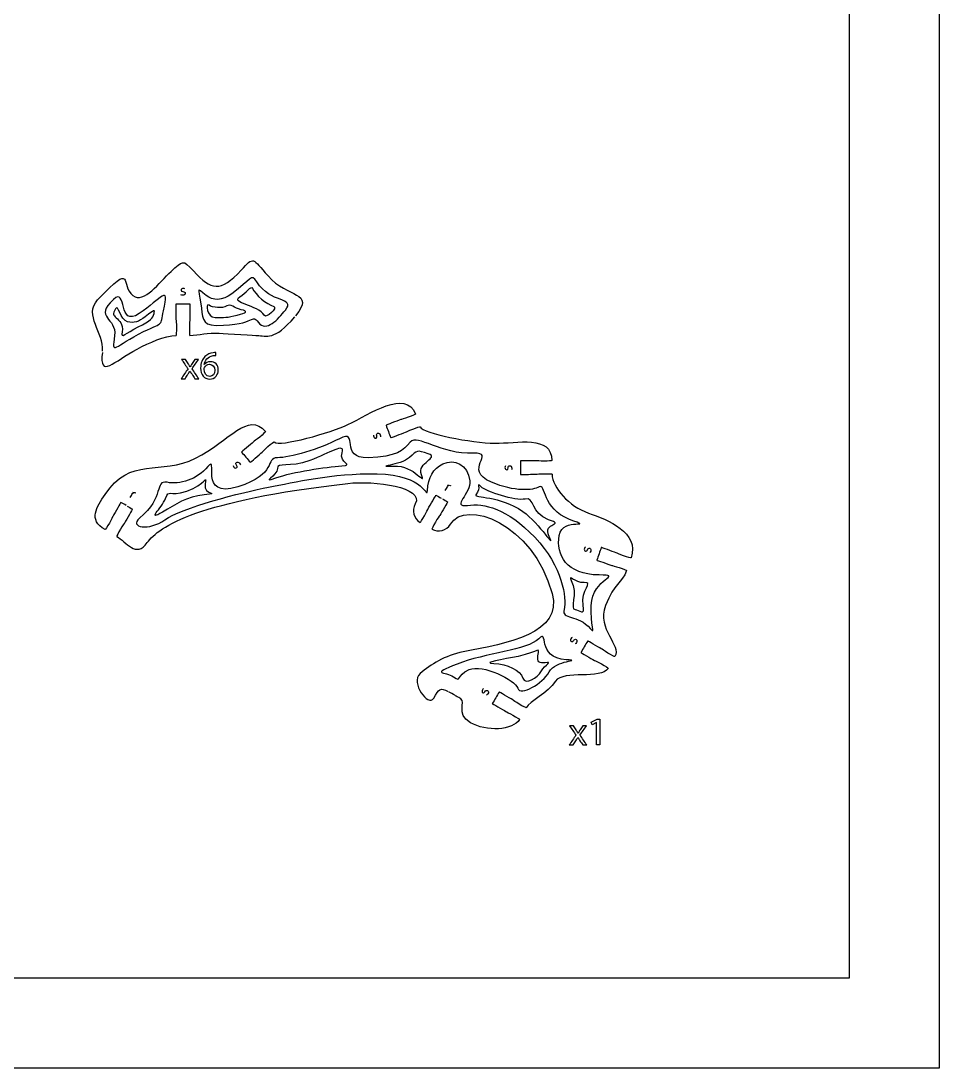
# Model space of a CAD drawing. Extents: x 0 to 1000, y 0 to 600.
# Drawn here: x 795.9 to 1000, y 0.1 to 232.9 of the extents above; entities that cross this region are included whole.
import ezdxf

# ---------------------------------------------------------------- set-up
doc = ezdxf.new("R2010")
doc.units = 0
doc.header["$MEASUREMENT"] = 0
doc.layers.add('DEFAULT', color=7, linetype='CONTINUOUS')

msp = doc.modelspace()

# ---------------------------------------------------------------- linework, layer by layer
at = {"layer": 'DEFAULT', "color": 250}
for points in [[(1000, 0.1), (0, 0.1), (0, 600.1), (1000, 600.1)], [(923.87, 76.94), (923.85, 76.94), (922.85, 76.4), (922.7, 76.99), (923.96, 77.66), (924.62, 77.66), (924.62, 71.93), (923.87, 71.93)]]:
    msp.add_lwpolyline(points, close=True, dxfattribs=at)
msp.add_lwpolyline([(349.41, 570.1), (980, 570.1), (980, 20.1), (203.84, 20.1), (203.84, 570.1), (223.83, 570.1)], dxfattribs=at)
at = {"layer": 'DEFAULT', "color": 1}
for points, knots in [([(814.03, 159.52), (814.4, 163.54), (809.8, 167.52), (812.94, 170.87), (821.3, 179.77), (817.86, 174.05), (820.77, 171.85), (823.32, 169.93), (826.64, 174.84), (829.27, 177.2), (831.93, 179.58), (831.79, 180.02), (834.26, 177.33), (838.25, 173.01), (840.2, 172.47), (844.86, 177.5), (847.77, 180.63), (847.28, 180.26), (850.84, 176.21), (855.16, 171.28), (861.35, 172.78), (856.95, 167.35)], [0, 0, 0, 0, 1, 1, 1, 2, 2, 2, 3, 3, 3, 4, 4, 4, 5, 5, 5, 6, 6, 6, 7, 7, 7, 7]), ([(814, 159.22), (813.31, 153.22), (816.48, 157.21), (821.77, 159.97), (824.4, 161.34), (827.86, 162.99), (830.44, 162.99), (830.5, 163), (830.54, 163.78), (830.54, 164.74), (830.54, 165.7), (830.44, 166.31), (830.44, 166.48), (830.44, 167.36), (830.43, 169.99), (830.43, 169.99), (831.43, 169.99), (832.43, 169.99), (833.43, 169.99), (833.43, 169.99), (833.44, 167.37), (833.44, 166.49), (833.44, 166.32), (833.34, 165.71), (833.34, 164.74), (833.34, 163.77), (833.38, 162.99), (833.44, 162.99), (835.49, 162.99), (837.43, 163.67), (839.98, 163.5), (841.66, 163.38), (848.38, 162.99), (848.44, 162.99), (850.42, 162.95), (852.24, 161.69), (856.76, 167.12)], [0, 0, 0, 0, 1, 1, 1, 2, 2, 2, 3, 3, 3, 4, 4, 4, 5, 5, 5, 13.510006, 13.510006, 13.510006, 14.510006, 14.510006, 14.510006, 15.510006, 15.510006, 15.510006, 16.510006, 16.510006, 16.510006, 17.510006, 17.510006, 17.510006, 18.510006, 18.510006, 18.510006, 19.510006, 19.510006, 19.510006, 19.510006]), ([(819.29, 125.2), (818.9, 125.43), (818.51, 125.65), (818.12, 125.87), (818.12, 125.87), (816.8, 123.6), (816.37, 122.84), (816.28, 122.7), (816.06, 122.12), (815.58, 121.28), (815.09, 120.44), (814.66, 119.79), (814.61, 119.81), (810.74, 122.06), (812.77, 124.78), (814.59, 127.61), (820.07, 136.16), (826.99, 131.78), (834.72, 135.71), (842.44, 139.63), (846.35, 146.16), (850.25, 141.61), (850.29, 141.57), (849.73, 141.02), (848.99, 140.39), (848.26, 139.76), (847.73, 139.44), (847.6, 139.33), (846.93, 138.76), (844.94, 137.05), (844.94, 137.05), (845.59, 136.29), (846.24, 135.53), (846.9, 134.78), (846.9, 134.78), (848.89, 136.48), (849.55, 137.05), (849.68, 137.17), (850.08, 137.64), (850.82, 138.27), (851.55, 138.9), (852.17, 139.38), (852.21, 139.33), (853.31, 138.05), (864.98, 141.43), (868.58, 143.18), (873.45, 145.53), (881.49, 151.12), (883.61, 145.5), (883.63, 145.45), (882.91, 145.13), (882.01, 144.79), (881.1, 144.45), (880.5, 144.33), (880.33, 144.27), (879.51, 143.96), (877.06, 143.03), (877.06, 143.03), (877.41, 142.1), (877.76, 141.16), (878.12, 140.23), (878.12, 140.23), (880.57, 141.15), (881.39, 141.46), (881.55, 141.52), (882.09, 141.83), (882.99, 142.17), (883.9, 142.51), (884.65, 142.74), (884.67, 142.7), (885.19, 141.12), (896.21, 139.11), (901.21, 139.03), (906.2, 138.94), (913.88, 140.97), (913.94, 135.16), (913.94, 135.11), (913.16, 135.05), (912.2, 135.04), (911.23, 135.03), (910.62, 135.12), (910.45, 135.12), (909.57, 135.11), (906.95, 135.09), (906.95, 135.09), (906.96, 134.08), (906.97, 133.08), (906.98, 132.08), (908.15, 132.1), (909.31, 132.11), (910.48, 132.13), (910.65, 132.13), (911.26, 132.23), (912.23, 132.24), (913.2, 132.26), (913.98, 132.22), (913.98, 132.16), (914.01, 129.16), (917.75, 125), (922.04, 123.5), (926.33, 122.01), (933.51, 119.19), (931.52, 113.52), (931.51, 113.47), (930.75, 113.69), (929.84, 114.01), (928.93, 114.33), (928.39, 114.63), (928.22, 114.68), (927.4, 114.97), (924.92, 115.85), (924.92, 115.85), (924.59, 114.9), (924.26, 113.96), (923.92, 113.01), (923.92, 113.01), (926.4, 112.14), (927.23, 111.86), (927.39, 111.8), (928, 111.69), (928.91, 111.37), (929.83, 111.05), (930.55, 110.75), (930.53, 110.69), (929.54, 107.86), (927.77, 107.98), (925.86, 102.92), (923.85, 97.58), (929.45, 94.17), (927.95, 91.57), (927.92, 91.52), (927.22, 91.88), (926.38, 92.36), (925.54, 92.84), (925.07, 93.24), (924.92, 93.32), (924.16, 93.76), (921.89, 95.07), (921.89, 95.07), (921.38, 94.21), (920.88, 93.34), (920.38, 92.48), (920.38, 92.48), (922.66, 91.16), (923.41, 90.72), (923.57, 90.64), (924.14, 90.42), (924.98, 89.94), (925.82, 89.45), (926.47, 89.02), (926.44, 88.97), (924.94, 86.38), (916.5, 88.69), (914.72, 86.1), (912.94, 83.51), (909.07, 81.65), (908.25, 80.21), (908.22, 80.16), (907.52, 80.51), (906.68, 81), (905.85, 81.48), (905.37, 81.87), (905.22, 81.96), (904.46, 82.4), (902.19, 83.71), (902.19, 83.71), (901.69, 82.85), (901.19, 81.98), (900.69, 81.11), (900.69, 81.11), (902.96, 79.8), (903.72, 79.36), (903.87, 79.27), (904.45, 79.06), (905.28, 78.57), (906.12, 78.09), (906.78, 77.66), (906.75, 77.61), (905.32, 75.15), (899.26, 74.83), (895.83, 76.89), (892.41, 78.94), (894.96, 81.45), (893.68, 82.2), (892.2, 83.05), (892.9, 82.65), (891.12, 83.68)], [0, 0, 0, 0, 3.830209, 3.830209, 3.830209, 4.830209, 4.830209, 4.830209, 5.830209, 5.830209, 5.830209, 6.830209, 6.830209, 6.830209, 7.830209, 7.830209, 7.830209, 8.830209, 8.830209, 8.830209, 9.830209, 9.830209, 9.830209, 10.830209, 10.830209, 10.830209, 11.830209, 11.830209, 11.830209, 12.830209, 12.830209, 12.830209, 21.332803, 21.332803, 21.332803, 22.332803, 22.332803, 22.332803, 23.332803, 23.332803, 23.332803, 24.332803, 24.332803, 24.332803, 25.332803, 25.332803, 25.332803, 26.332803, 26.332803, 26.332803, 27.332803, 27.332803, 27.332803, 28.332803, 28.332803, 28.332803, 29.332803, 29.332803, 29.332803, 37.839365, 37.839365, 37.839365, 38.839365, 38.839365, 38.839365, 39.839365, 39.839365, 39.839365, 40.839365, 40.839365, 40.839365, 41.839365, 41.839365, 41.839365, 42.839365, 42.839365, 42.839365, 43.839365, 43.839365, 43.839365, 44.839365, 44.839365, 44.839365, 45.839365, 45.839365, 45.839365, 54.349952, 54.349952, 54.349952, 64.270678, 64.270678, 64.270678, 65.270678, 65.270678, 65.270678, 66.270678, 66.270678, 66.270678, 67.270678, 67.270678, 67.270678, 68.270678, 68.270678, 68.270678, 69.270678, 69.270678, 69.270678, 70.270678, 70.270678, 70.270678, 71.270678, 71.270678, 71.270678, 79.781454, 79.781454, 79.781454, 80.781454, 80.781454, 80.781454, 81.781454, 81.781454, 81.781454, 82.781454, 82.781454, 82.781454, 83.781454, 83.781454, 83.781454, 84.781454, 84.781454, 84.781454, 85.781454, 85.781454, 85.781454, 86.781454, 86.781454, 86.781454, 87.781454, 87.781454, 87.781454, 96.285406, 96.285406, 96.285406, 97.285406, 97.285406, 97.285406, 98.285406, 98.285406, 98.285406, 99.285406, 99.285406, 99.285406, 100.285406, 100.285406, 100.285406, 101.285406, 101.285406, 101.285406, 102.285406, 102.285406, 102.285406, 103.285406, 103.285406, 103.285406, 104.285406, 104.285406, 104.285406, 112.784353, 112.784353, 112.784353, 113.784353, 113.784353, 113.784353, 114.784353, 114.784353, 114.784353, 115.784353, 115.784353, 115.784353, 116.784353, 116.784353, 116.784353, 117.784353, 117.784353, 117.784353, 118.784353, 118.784353, 118.784353, 118.784353]), ([(819.55, 125.05), (819.94, 124.82), (820.33, 124.6), (820.72, 124.38), (820.72, 124.38), (819.4, 122.1), (818.96, 121.34), (818.87, 121.19), (818.49, 120.72), (818, 119.88), (817.52, 119.04), (817.16, 118.34), (817.21, 118.31), (819.28, 117.12), (821.5, 113.39), (823.99, 116.94), (826.48, 120.48), (835.51, 126.34), (868.54, 130.08), (874.44, 130.75), (885.76, 129.32), (883.56, 125.52), (882.73, 124.08), (883.22, 122.25), (884.66, 121.42), (884.71, 121.39), (885.14, 122.05), (885.62, 122.88), (886.11, 123.72), (886.32, 124.3), (886.41, 124.45), (886.85, 125.2), (888.16, 127.48), (888.16, 127.48), (888.55, 127.25), (888.94, 127.03), (889.34, 126.8)], [0, 0, 0, 0, 3.821544, 3.821544, 3.821544, 4.821544, 4.821544, 4.821544, 5.821544, 5.821544, 5.821544, 6.821544, 6.821544, 6.821544, 7.821544, 7.821544, 7.821544, 8.821544, 8.821544, 8.821544, 9.821544, 9.821544, 9.821544, 10.821544, 10.821544, 10.821544, 11.821544, 11.821544, 11.821544, 12.821544, 12.821544, 12.821544, 13.821544, 13.821544, 13.821544, 17.65675, 17.65675, 17.65675, 17.65675]), ([(889.6, 126.65), (889.98, 126.43), (890.37, 126.2), (890.76, 125.98), (890.76, 125.98), (889.44, 123.7), (889.01, 122.95), (888.92, 122.79), (888.53, 122.32), (888.05, 121.48), (887.56, 120.64), (887.21, 119.94), (887.26, 119.92), (888.69, 119.09), (890.52, 119.58), (891.36, 121.01), (894.63, 126.67), (909.65, 121.36), (913.98, 105.63), (916.43, 96.71), (904.13, 94.58), (894.2, 92.63), (890.11, 91.83), (886.96, 89.79), (884.66, 87.8), (882.35, 85.81), (886.5, 80.24), (887.68, 82.35), (888.81, 84.39), (889.07, 84.82), (890.86, 83.82)], [0, 0, 0, 0, 3.812886, 3.812886, 3.812886, 4.812886, 4.812886, 4.812886, 5.812886, 5.812886, 5.812886, 6.812886, 6.812886, 6.812886, 7.812886, 7.812886, 7.812886, 8.812886, 8.812886, 8.812886, 9.812886, 9.812886, 9.812886, 10.812886, 10.812886, 10.812886, 11.812886, 11.812886, 11.812886, 12.812886, 12.812886, 12.812886, 12.812886])]:
    msp.add_open_spline(points, degree=3, knots=knots, dxfattribs=at)
at = {"layer": 'DEFAULT', "color": 5}
for points, knots in [([(816.44, 170.99), (819.61, 173.89), (817.33, 164.6), (822.19, 167.84), (827.15, 171.15), (828.99, 174.73), (827.58, 168.45), (826.78, 164.9), (827.99, 166.16), (823.18, 163.85), (816.58, 160.69), (816.02, 158.19), (816.71, 162.98), (817.27, 166.91), (811.99, 166.91), (816.44, 170.99)], [0, 0, 0, 0, 1, 1, 1, 2, 2, 2, 3, 3, 3, 4, 4, 4, 5, 5, 5, 5]), ([(839.29, 165.23), (835.88, 165.23), (836.32, 167.26), (835.9, 170.03), (835.33, 173.73), (834.8, 173.73), (837.06, 171.88), (838.57, 170.65), (840.65, 170.65), (842.78, 172.24), (847.06, 175.42), (847.09, 176.89), (848.33, 174.89), (851.39, 170.01), (856.99, 171.53), (854.68, 168.63), (853.06, 166.58), (850.43, 163.63), (848.71, 165.85), (846.97, 168.09), (848.54, 165.23), (839.29, 165.23)], [0, 0, 0, 0, 1, 1, 1, 2, 2, 2, 3, 3, 3, 4, 4, 4, 5, 5, 5, 6, 6, 6, 7, 7, 7, 7]), ([(822.27, 122.35), (827.92, 127.04), (825.5, 130.83), (828.37, 130.33), (831.23, 129.82), (834.97, 130.86), (837.46, 133.83), (839.95, 136.79), (835.19, 126.45), (844.1, 129.32), (853.02, 132.18), (850.16, 135.79), (852.9, 135.79), (855.63, 135.79), (862.23, 137.66), (866.72, 140.03), (871.2, 142.39), (866.6, 135.55), (873.07, 135.79), (879.54, 136.04), (880.83, 137.4), (882.45, 139.27), (884.07, 141.14), (889.25, 136.45), (896.47, 136.79), (901.79, 137.04), (893.93, 133.12), (900.48, 130.36), (905.64, 128.19), (909.71, 128.49), (911.12, 129.32), (912.54, 130.15), (911.79, 124.46), (917.85, 122.1), (923.91, 119.73), (916.31, 122.88), (915.55, 118.51), (914.8, 114.18), (917.18, 109.8), (924.45, 109.73), (930.01, 109.68), (922.99, 109.15), (922.66, 102.97), (922.43, 98.63), (923.73, 96.34), (922.54, 97.74), (919.6, 101.18), (916.02, 99.65), (916.64, 102.09), (917.27, 104.54), (916.31, 111.62), (910.13, 118.1), (903.86, 124.67), (898.84, 125.67), (895.15, 125.21), (891.45, 124.75), (896.02, 127.83), (895.69, 130.67), (895.27, 134.24), (892.25, 135.65), (889.71, 134.43), (887.47, 133.35), (886.51, 131.48), (886.26, 128.45), (886.1, 126.45), (885.85, 132.03), (875.06, 132.22), (864.89, 132.39), (856.84, 130.32), (850.95, 129.24), (845.05, 128.16), (831.44, 124.59), (827.91, 122.02), (824.38, 119.44), (819.82, 120.31), (822.27, 122.35)], [1, 1, 1, 1, 2, 2, 2, 3, 3, 3, 4, 4, 4, 5, 5, 5, 6, 6, 6, 7, 7, 7, 8, 8, 8, 9, 9, 9, 10, 10, 10, 11, 11, 11, 12, 12, 12, 13, 13, 13, 14, 14, 14, 15, 15, 15, 16, 16, 16, 17, 17, 17, 18, 18, 18, 19, 19, 19, 20, 20, 20, 21, 21, 21, 22, 22, 22, 23, 23, 23, 24, 24, 24, 25, 25, 25, 26, 26, 26, 26]), ([(917.14, 90.89), (920.93, 90.65), (914.74, 90.85), (913.32, 88.19), (911.91, 85.53), (906.89, 82.71), (906.35, 84.54), (905.81, 86.36), (898.55, 90.02), (895.52, 88.69), (892.49, 87.36), (893.98, 85.78), (892.07, 87.07), (890.17, 88.36), (886.72, 87.49), (892.86, 89.93), (899.01, 92.38), (908.63, 93.05), (911, 95.54), (913.37, 98.03), (910.3, 91.32), (917.14, 90.89)], [0, 0, 0, 0, 1, 1, 1, 2, 2, 2, 3, 3, 3, 4, 4, 4, 5, 5, 5, 6, 6, 6, 7, 7, 7, 7])]:
    msp.add_open_spline(points, degree=3, knots=knots, dxfattribs=at)
at = {"layer": 'DEFAULT', "color": 250}
for points, knots in [([(832.35, 173.36), (832.27, 173.41), (832.14, 173.45), (832, 173.45), (831.69, 173.45), (831.5, 173.26), (831.5, 173.03), (831.5, 172.85), (831.7, 172.74), (831.92, 172.74), (832.27, 172.74), (832.41, 172.59), (832.41, 172.37), (832.41, 172.12), (832.21, 171.94), (831.86, 171.94), (831.7, 171.94), (831.56, 171.98), (831.46, 172.04)], [0, 0, 0, 0, 1, 1, 1, 2, 2, 2, 3, 3, 3, 4, 4, 4, 5, 5, 5, 6, 6, 6, 6]), ([(839.21, 158.56), (839.05, 158.57), (838.85, 158.56), (838.63, 158.52), (837.41, 158.32), (836.77, 157.43), (836.63, 156.49), (836.64, 156.49), (836.65, 156.49), (836.66, 156.49), (836.93, 156.85), (837.41, 157.15), (838.04, 157.15), (839.06, 157.15), (839.77, 156.42), (839.77, 155.3), (839.77, 154.25), (839.06, 153.28), (837.87, 153.28), (836.64, 153.28), (835.84, 154.23), (835.84, 155.72), (835.84, 156.85), (836.25, 157.74), (836.81, 158.3), (837.29, 158.77), (837.92, 159.06), (838.64, 159.15), (838.87, 159.18), (839.07, 159.19), (839.21, 159.19), (839.21, 158.98), (839.21, 158.77), (839.21, 158.56)], [1.799, 1.799, 1.799, 1.799, 2.799, 2.799, 2.799, 3.799, 3.799, 3.799, 3.874, 3.874, 3.874, 4.874, 4.874, 4.874, 5.874, 5.874, 5.874, 6.874, 6.874, 6.874, 7.874, 7.874, 7.874, 8.874, 8.874, 8.874, 9.874, 9.874, 9.874, 10.874, 10.874, 10.874, 12.673, 12.673, 12.673, 12.673]), ([(832.46, 157.64), (832.66, 157.34), (832.87, 157.03), (833.07, 156.72), (833.23, 156.49), (833.36, 156.27), (833.5, 156.03), (833.51, 156.03), (833.52, 156.03), (833.53, 156.03), (833.67, 156.28), (833.81, 156.5), (833.95, 156.73), (834.15, 157.04), (834.35, 157.34), (834.55, 157.64), (834.83, 157.64), (835.11, 157.64), (835.39, 157.64), (834.9, 156.95), (834.42, 156.27), (833.93, 155.58), (834.43, 154.84), (834.93, 154.11), (835.43, 153.37), (835.14, 153.37), (834.85, 153.37), (834.55, 153.37), (834.34, 153.69), (834.13, 154.01), (833.93, 154.34), (833.76, 154.58), (833.62, 154.82), (833.47, 155.08), (833.46, 155.08), (833.46, 155.08), (833.45, 155.08), (833.31, 154.82), (833.16, 154.59), (833, 154.34), (832.79, 154.01), (832.59, 153.69), (832.38, 153.37), (832.1, 153.37), (831.81, 153.37), (831.53, 153.37), (832.03, 154.1), (832.54, 154.83), (833.04, 155.55), (832.56, 156.25), (832.08, 156.95), (831.6, 157.64), (831.89, 157.64), (832.17, 157.64), (832.46, 157.64)], [0, 0, 0, 0, 3.120196, 3.120196, 3.120196, 4.120196, 4.120196, 4.120196, 4.195196, 4.195196, 4.195196, 5.195196, 5.195196, 5.195196, 8.279362, 8.279362, 8.279362, 10.654362, 10.654362, 10.654362, 17.811049, 17.811049, 17.811049, 25.367768, 25.367768, 25.367768, 27.867768, 27.867768, 27.867768, 31.119883, 31.119883, 31.119883, 32.119883, 32.119883, 32.119883, 32.169883, 32.169883, 32.169883, 33.169883, 33.169883, 33.169883, 36.408421, 36.408421, 36.408421, 38.832421, 38.832421, 38.832421, 46.355696, 46.355696, 46.355696, 53.559555, 53.559555, 53.559555, 56.008555, 56.008555, 56.008555, 56.008555]), ([(838.99, 155.25), (838.99, 156.07), (838.52, 156.57), (837.81, 156.57), (837.34, 156.57), (836.91, 156.27), (836.69, 155.86), (836.64, 155.77), (836.61, 155.66), (836.61, 155.52), (836.62, 154.57), (837.06, 153.88), (837.87, 153.88), (838.54, 153.88), (838.99, 154.43), (838.99, 155.25)], [1, 1, 1, 1, 2, 2, 2, 3, 3, 3, 4, 4, 4, 5, 5, 5, 6, 6, 6, 6]), ([(874.28, 140.84), (874.27, 140.74), (874.27, 140.61), (874.32, 140.47), (874.43, 140.18), (874.68, 140.07), (874.9, 140.15), (875.06, 140.21), (875.1, 140.45), (875.02, 140.66), (874.9, 140.98), (874.99, 141.16), (875.19, 141.23), (875.43, 141.32), (875.67, 141.2), (875.79, 140.88), (875.84, 140.73), (875.86, 140.58), (875.84, 140.46)], [0, 0, 0, 0, 1, 1, 1, 2, 2, 2, 3, 3, 3, 4, 4, 4, 5, 5, 5, 6, 6, 6, 6]), ([(843.08, 134.04), (843.1, 133.94), (843.15, 133.82), (843.25, 133.71), (843.45, 133.47), (843.72, 133.45), (843.9, 133.6), (844.03, 133.72), (843.98, 133.95), (843.84, 134.12), (843.62, 134.38), (843.64, 134.58), (843.8, 134.72), (844, 134.89), (844.26, 134.85), (844.49, 134.59), (844.59, 134.47), (844.65, 134.33), (844.68, 134.22)], [0, 0, 0, 0, 1, 1, 1, 2, 2, 2, 3, 3, 3, 4, 4, 4, 5, 5, 5, 6, 6, 6, 6]), ([(903.59, 133.97), (903.54, 133.89), (903.5, 133.76), (903.5, 133.61), (903.5, 133.3), (903.7, 133.11), (903.93, 133.12), (904.11, 133.12), (904.22, 133.33), (904.22, 133.55), (904.21, 133.89), (904.36, 134.03), (904.57, 134.03), (904.83, 134.04), (905.01, 133.84), (905.02, 133.49), (905.02, 133.34), (904.98, 133.19), (904.92, 133.09)], [0, 0, 0, 0, 1, 1, 1, 2, 2, 2, 3, 3, 3, 4, 4, 4, 5, 5, 5, 6, 6, 6, 6]), ([(820.2, 126.94), (820.36, 127.23), (820.53, 127.52), (820.7, 127.81), (820.78, 127.96), (820.85, 128.09), (820.91, 128.21)], [0, 0, 0, 0, 2.830495, 2.830495, 2.830495, 3.830495, 3.830495, 3.830495, 3.830495]), ([(820.78, 127.95), (820.93, 128.09), (821.13, 128.12), (821.29, 128.03), (821.31, 128.01), (821.33, 128), (821.35, 127.98)], [0, 0, 0, 0, 1, 1, 1, 2, 2, 2, 2]), ([(890.24, 128.54), (890.41, 128.83), (890.58, 129.12), (890.74, 129.41), (890.83, 129.56), (890.9, 129.69), (890.96, 129.81)], [0, 0, 0, 0, 2.830495, 2.830495, 2.830495, 3.830495, 3.830495, 3.830495, 3.830495]), ([(890.83, 129.55), (890.98, 129.69), (891.18, 129.72), (891.33, 129.63), (891.36, 129.61), (891.38, 129.6), (891.39, 129.58)], [0, 0, 0, 0, 1, 1, 1, 2, 2, 2, 2]), ([(921.38, 115.95), (921.31, 115.89), (921.23, 115.78), (921.18, 115.64), (921.07, 115.35), (921.19, 115.11), (921.41, 115.03), (921.58, 114.97), (921.76, 115.13), (921.83, 115.33), (921.94, 115.66), (922.13, 115.74), (922.33, 115.67), (922.57, 115.58), (922.68, 115.34), (922.56, 115.01), (922.51, 114.86), (922.42, 114.74), (922.33, 114.66)], [0, 0, 0, 0, 1, 1, 1, 2, 2, 2, 3, 3, 3, 4, 4, 4, 5, 5, 5, 6, 6, 6, 6]), ([(918.43, 95.83), (918.35, 95.78), (918.24, 95.69), (918.17, 95.56), (918.02, 95.3), (918.09, 95.04), (918.29, 94.92), (918.44, 94.83), (918.64, 94.95), (918.75, 95.14), (918.93, 95.44), (919.12, 95.49), (919.31, 95.38), (919.53, 95.25), (919.59, 94.99), (919.41, 94.69), (919.34, 94.55), (919.23, 94.45), (919.13, 94.39)], [0, 0, 0, 0, 1, 1, 1, 2, 2, 2, 3, 3, 3, 4, 4, 4, 5, 5, 5, 6, 6, 6, 6]), ([(898.73, 84.47), (898.65, 84.42), (898.55, 84.33), (898.48, 84.2), (898.32, 83.93), (898.39, 83.67), (898.59, 83.56), (898.74, 83.47), (898.95, 83.59), (899.06, 83.78), (899.23, 84.08), (899.43, 84.12), (899.61, 84.02), (899.83, 83.89), (899.89, 83.63), (899.72, 83.33), (899.64, 83.19), (899.53, 83.08), (899.43, 83.02)], [0, 0, 0, 0, 1, 1, 1, 2, 2, 2, 3, 3, 3, 4, 4, 4, 5, 5, 5, 6, 6, 6, 6]), ([(918.71, 76.2), (918.91, 75.89), (919.11, 75.59), (919.32, 75.28), (919.48, 75.05), (919.61, 74.83), (919.75, 74.59), (919.76, 74.59), (919.77, 74.59), (919.78, 74.59), (919.92, 74.84), (920.06, 75.06), (920.2, 75.29), (920.4, 75.6), (920.6, 75.9), (920.8, 76.2), (921.08, 76.2), (921.36, 76.2), (921.64, 76.2), (921.15, 75.51), (920.67, 74.83), (920.18, 74.14), (920.68, 73.4), (921.18, 72.67), (921.68, 71.93), (921.39, 71.93), (921.09, 71.93), (920.8, 71.93), (920.59, 72.25), (920.38, 72.57), (920.17, 72.89), (920.01, 73.14), (919.86, 73.38), (919.71, 73.63), (919.71, 73.63), (919.7, 73.63), (919.7, 73.63), (919.56, 73.38), (919.41, 73.15), (919.25, 72.89), (919.04, 72.57), (918.84, 72.25), (918.63, 71.93), (918.34, 71.93), (918.06, 71.93), (917.77, 71.93), (918.28, 72.66), (918.79, 73.38), (919.29, 74.11), (918.81, 74.81), (918.33, 75.5), (917.85, 76.2), (918.13, 76.2), (918.42, 76.2), (918.71, 76.2)], [0, 0, 0, 0, 3.120196, 3.120196, 3.120196, 4.120196, 4.120196, 4.120196, 4.195196, 4.195196, 4.195196, 5.195196, 5.195196, 5.195196, 8.280747, 8.280747, 8.280747, 10.654747, 10.654747, 10.654747, 17.811435, 17.811435, 17.811435, 25.367327, 25.367327, 25.367327, 27.866327, 27.866327, 27.866327, 31.117604, 31.117604, 31.117604, 32.117604, 32.117604, 32.117604, 32.168604, 32.168604, 32.168604, 33.168604, 33.168604, 33.168604, 36.405759, 36.405759, 36.405759, 38.829759, 38.829759, 38.829759, 46.351643, 46.351643, 46.351643, 53.554933, 53.554933, 53.554933, 56.003933, 56.003933, 56.003933, 56.003933])]:
    msp.add_open_spline(points, degree=3, knots=knots, dxfattribs=at)
at = {"layer": 'DEFAULT', "color": 3}
for points, knots in [([(852.09, 169.44), (850.47, 169.88), (848.05, 172.03), (847.38, 173.45), (847.03, 174.2), (845.89, 172.36), (844.59, 171.57), (842.28, 170.16), (848.63, 169.77), (850, 167.46), (850.46, 166.67), (853.05, 169.18), (852.09, 169.44)], [0, 0, 0, 0, 1, 1, 1, 2, 2, 2, 3, 3, 3, 4, 4, 4, 4]), ([(823.55, 167.16), (825.69, 168.75), (825.67, 168.83), (825.48, 167.84), (825.3, 166.84), (824.74, 166.24), (821.94, 164.89), (819.13, 163.54), (818.08, 161.99), (818.39, 163.79), (818.7, 165.6), (817.76, 166.22), (817.08, 166.9), (816.4, 167.59), (816.27, 167.65), (816.89, 168.9), (817.52, 170.14), (818.01, 166.41), (819.57, 166.03), (821.13, 165.66), (821.99, 165.99), (823.55, 167.16)], [0, 0, 0, 0, 1, 1, 1, 2, 2, 2, 3, 3, 3, 4, 4, 4, 5, 5, 5, 6, 6, 6, 7, 7, 7, 7]), ([(839.04, 166.97), (837.24, 166.97), (836.88, 170.29), (837.71, 169.71), (838.48, 169.16), (840.69, 168.92), (841.65, 169.54), (842.49, 170.08), (843.27, 169.08), (844.85, 168.71), (846.43, 168.34), (846.09, 168.09), (843.98, 167.51), (841.86, 166.92), (840.97, 166.97), (839.04, 166.97)], [0, 0, 0, 0, 1, 1, 1, 2, 2, 2, 3, 3, 3, 4, 4, 4, 5, 5, 5, 5]), ([(867.21, 133.99), (863.74, 133.7), (856.32, 132.68), (852.58, 131.31), (848.85, 129.94), (853.02, 131.92), (852.9, 133.39), (852.77, 134.86), (855.64, 133.49), (860.12, 135.17), (864.6, 136.85), (868.02, 139.28), (867.28, 136.92), (866.53, 134.55), (870.2, 134.24), (867.21, 133.99)], [0, 0, 0, 0, 1, 1, 1, 2, 2, 2, 3, 3, 3, 4, 4, 4, 5, 5, 5, 5]), ([(882.28, 135.86), (884.08, 137.49), (883.84, 137.54), (886.45, 136.67), (889.07, 135.79), (883.85, 134.76), (884.93, 132.01), (886.02, 129.26), (883.46, 134.16), (878.73, 133.95), (874, 133.74), (880.29, 134.05), (882.28, 135.86)], [0, 0, 0, 0, 1, 1, 1, 2, 2, 2, 3, 3, 3, 4, 4, 4, 4]), ([(828.06, 126.76), (827.12, 124.53), (823.7, 121.54), (827.37, 123.71), (830.3, 125.44), (832.66, 127.14), (836.65, 127.58), (840.63, 128.01), (836.4, 127.39), (836.83, 129.88), (837.27, 132.37), (837.01, 129.76), (832.78, 128.39), (828.55, 127.02), (828.97, 128.95), (828.06, 126.76)], [0, 0, 0, 0, 1, 1, 1, 2, 2, 2, 3, 3, 3, 4, 4, 4, 5, 5, 5, 5]), ([(897.06, 127.54), (898.32, 129.19), (897.01, 130.47), (898.18, 129.36), (899.34, 128.24), (905.85, 126.08), (907.97, 126.62), (910.09, 127.16), (909.25, 123.43), (913.19, 122.02), (917.13, 120.61), (911.75, 121.68), (913.32, 118.32), (914.9, 114.96), (911.33, 121.14), (907.47, 123.84), (902.26, 127.48), (896.52, 126.83), (897.06, 127.54)], [0, 0, 0, 0, 1, 1, 1, 2, 2, 2, 3, 3, 3, 4, 4, 4, 5, 5, 5, 6, 6, 6, 6]), ([(921.09, 108.03), (923.37, 108.22), (920.22, 106.41), (920.88, 103.05), (921.4, 100.36), (919.9, 102.07), (919.1, 102.07), (917.78, 102.07), (919.82, 105.57), (918.25, 108.53), (917.39, 110.15), (919.15, 107.86), (921.09, 108.03)], [0, 0, 0, 0, 1, 1, 1, 2, 2, 2, 3, 3, 3, 4, 4, 4, 4]), ([(910.83, 91.72), (910.63, 90.4), (911.12, 90.05), (912.41, 90.22), (914.28, 90.47), (912.45, 90.02), (911.5, 88.23), (910.78, 86.89), (908.01, 85.16), (907.47, 86.82), (906.93, 88.48), (904.03, 89.98), (901.04, 90.06), (898.05, 90.14), (903.22, 91), (906.43, 91.64), (911.25, 92.59), (911.21, 94.17), (910.83, 91.72)], [0, 0, 0, 0, 1, 1, 1, 2, 2, 2, 3, 3, 3, 4, 4, 4, 5, 5, 5, 6, 6, 6, 6])]:
    msp.add_open_spline(points, degree=3, knots=knots, dxfattribs=at)

doc.saveas('drawing.dxf')
